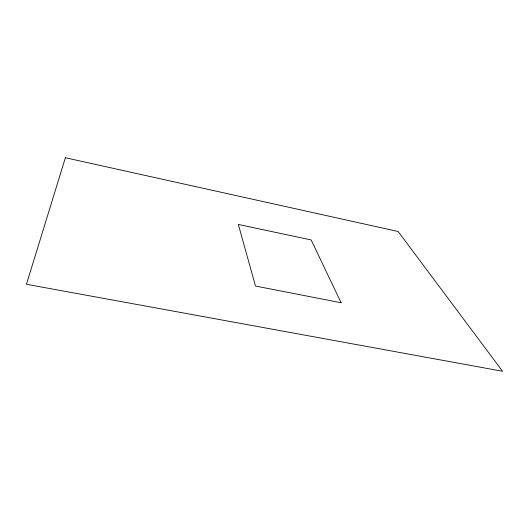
<?xml version="1.0" encoding="UTF-8"?>
<svg xmlns="http://www.w3.org/2000/svg" width="529" height="529" viewBox="0 0 529 529"><rect width="100%" height="100%" fill="white"/><g stroke="black" fill="none" stroke-linecap="round" stroke-linejoin="round"><path stroke-width="0.79" d="M65.391 157.741L26.45 284.291L502.55 371.259L398.139 231.504L65.391 157.741M341.119 302.747L255.494 286.044L238.328 224.441L311.164 239.954L341.119 302.747"/></g></svg>
